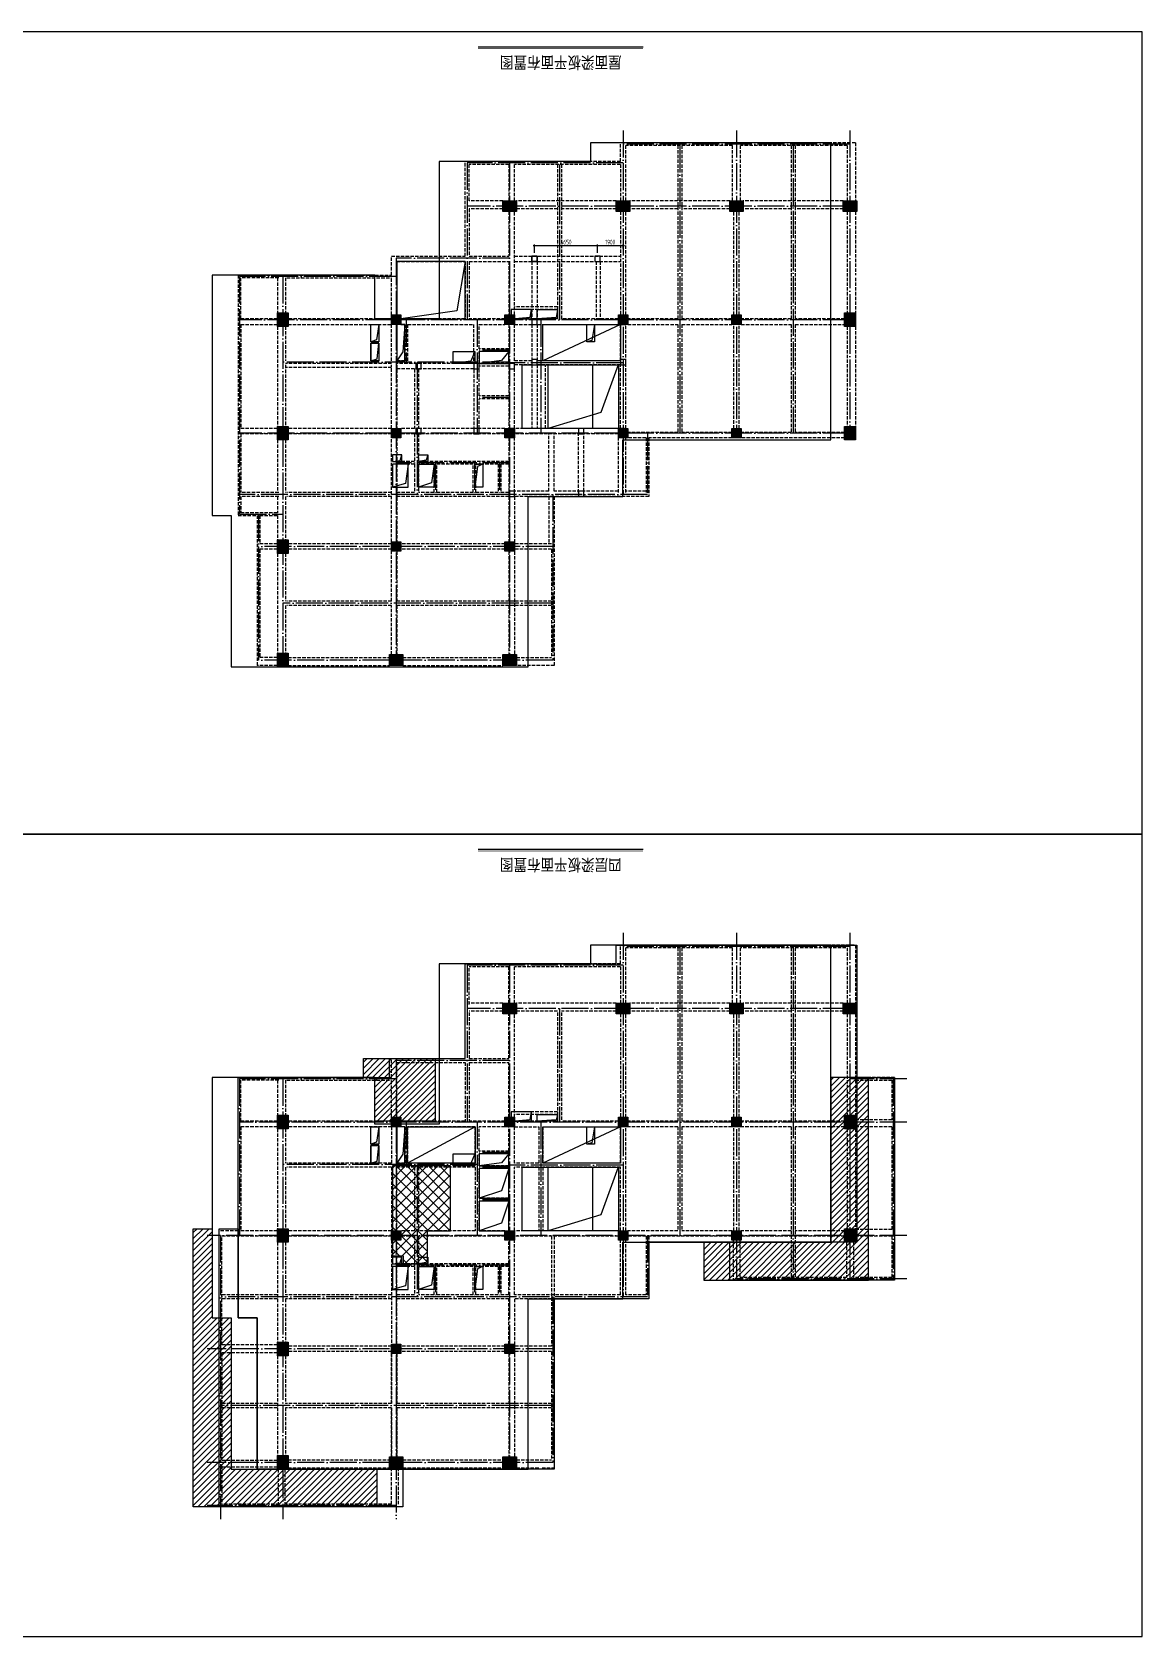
# Model space of a CAD drawing. Extents: x -186750 to 855523, y -12902 to 560425.
# Drawn here: x 773329 to 855523, y 165789 to 284100 of the extents above; entities that cross this region are included whole.
import ezdxf
from ezdxf.enums import TextEntityAlignment as Align

# ---------------------------------------------------------------- set-up
doc = ezdxf.new("R2010")
doc.units = 0
doc.header["$LTSCALE"] = 1000
doc.header["$MEASUREMENT"] = 0
for name, pattern in [('109-34 轴网$0$L1$0$$AUDIT_BAD_LTYPE1', [0]), ('DASH', [0.35, 0.25, -0.1]), ('DOTE', [2.42, 2, -0.2, 0.02, -0.2]), ('X-104 8#10#平面$0$109-34 轴网$0$L1$0$$AUDIT_BAD_LTYPE1', [0])]:
    doc.linetypes.add(name, pattern=pattern)
for name, color, linetype in [('10#楼幕墙$0$A-TECH_结构', 21, 'Continuous'), ('a-dote', 14, 'DOTE'), ('DIM', 3, 'Continuous'), ('s-beam', 4, 'DASH'), ('s-colu', 40, 'Continuous'), ('s-colu-hatc', 16, 'Continuous'), ('s-hole', 5, 'Continuous'), ('s-num', 90, 'Continuous'), ('X-104 8#10#平面$0$A-TECH_结构', 252, 'Continuous')]:
    doc.layers.add(name, color=color, linetype=linetype)
doc.layers.add('X-104 8#10#平面$0$04-不打印_辅助线', color=165, linetype='Continuous', plot=False)
doc.styles.add('TSSD_Dimension', font='Tssdeng.shx', dxfattribs={"width": 0.7, "bigfont": 'Tssdchn.shx'})
doc.styles.add('TSSD_NORM', font='tssdeng.shx', dxfattribs={"bigfont": 'hztxt.shx'})
doc.dimstyles.new('TSSD_100_100', dxfattribs={"dimtxt": 350, "dimasz": 100, "dimexe": 100, "dimexo": 250, "dimgap": 100, "dimtad": 1, "dimdec": 0, "dimzin": 0, "dimdsep": 46, "dimtxsty": 'TSSD_Dimension', "dimblk": 'ARCHTICK', "dimblk1": 'ARCHTICK', "dimblk2": 'ARCHTICK', "dimcen": 0, "dimdle": 100, "dimclrt": 7, "dimadec": 0, "dimazin": 0, "dimtfac": 1, "dimtdec": 0, "dimtix": 1, "dimtmove": 2, "dimatfit": 3, "dimfxl": 1, "dimtolj": 1, "dimtzin": 0, "dimarcsym": 0})
pattern_1 = [(45, (-111756.95, 3e-10), (-224.5064, 224.5064), [])]

# ---------------------------------------------------------------- blocks, each defined once
blk = doc.blocks.new('X-104 8#10#平面$0$fdsgdfh')
at = {"layer": 'X-104 8#10#平面$0$A-TECH_结构'}
for points in [[(8450, 23550), (8450, 24850), (9050, 24850), (8862, 23719)], [(24450, 23550), (24450, 24850), (25000, 24850), (24819, 23660)], [(24450, 24850), (25000, 24850), (25000, 23550), (24450, 23550)]]:
    blk.add_lwpolyline(points, close=True, dxfattribs=at)
at = {"layer": 'X-104 8#10#平面$0$A-TECH_结构', "linetype": 'X-104 8#10#平面$0$109-34 轴网$0$L1$0$$AUDIT_BAD_LTYPE1'}
for points in [[(8450, 24850), (9050, 24850), (9050, 23550), (8450, 23550)], [(20350, 25950), (18850, 25950), (18850, 25250), (20350, 25250)], [(8450, 23450), (9050, 23450), (9050, 22150), (8450, 22150)], [(14550, 22850), (16150, 22850), (16150, 21950), (14550, 21950)], [(10750, 15200), (10050, 15200), (10050, 14700), (10750, 14700)], [(11200, 14500), (10050, 14500), (10050, 12800), (11200, 12800)], [(16150, 14500), (16750, 14500), (16750, 12800), (16150, 12800)]]:
    blk.add_lwpolyline(points, close=True, dxfattribs=at)
for points in [[(18850, 25250), (20254, 25389), (20350, 25950)], [(8450, 23450), (8450, 22150), (8921, 22309), (9050, 23450), (8450, 23450)], [(16150, 22850), (15854, 22126), (14550, 21950)], [(16750, 14500), (16349, 14335), (16150, 12800)]]:
    blk.add_lwpolyline(points, dxfattribs=at)
at = {"layer": 'X-104 8#10#平面$0$A-TECH_结构'}
for points in [[(10050, 14700), (10619, 14783), (10750, 15200)], [(11200, 14500), (11005, 13062), (10050, 12800)]]:
    blk.add_lwpolyline(points, dxfattribs=at)
blk = doc.blocks.new('X-104 8#10#平面$0$fdhggh')
at = {"layer": 'X-104 8#10#平面$0$04-不打印_辅助线', "linetype": 'X-104 8#10#平面$0$109-34 轴网$0$L1$0$$AUDIT_BAD_LTYPE1'}
h = blk.add_hatch(dxfattribs=at)
h.set_pattern_fill('ANSI31', color=256, scale=200)
h.set_pattern_definition([(45, (-111756.95, 3e-10), (-224.5064, 224.5064), [])])
h.paths.add_polyline_path([(7900, 206700), (7900, 208100), (13199, 208100), (13199, 203450), (8750, 203450), (8750, 206700)])
h = blk.add_hatch(dxfattribs=at)
h.set_pattern_fill('ANSI31', color=256, scale=200)
h.set_pattern_definition(pattern_1)
h.paths.add_polyline_path([(33100, 194500), (33100, 191700), (45300, 191700), (45300, 206700), (42500, 206700), (42500, 194500)])
h = blk.add_hatch(dxfattribs=at)
h.set_pattern_fill('多孔材料', color=256, scale=200)
h.set_pattern_definition([(45, (-111356.95, 178200), (-400.0004, 400.0004), []), (135, (-111356.95, 178200), (-400.0004, -400.0004), [])])
h.paths.add_polyline_path([(14350, 200150), (10050, 200150), (10050, 193500), (10850, 193500), (10850, 192900), (12650, 192900), (12650, 195350), (14350, 195350)])
h = blk.add_hatch(dxfattribs=at)
h.set_pattern_fill('ANSI31', color=256, scale=200)
h.set_pattern_definition(pattern_1)
h.paths.add_polyline_path([(8900, 177700), (8900, 174900), (-4700, 174900), (-4700, 195500), (-3300, 195500), (-3300, 188900), (-1900, 188900), (-1900, 177700)])
for points in [[(7900, 206700), (7900, 208100), (13199, 208100), (13199, 203450), (8750, 203450), (8750, 206700), (7900, 206700)], [(14350, 200150), (10050, 200150), (10050, 193500), (10850, 193500), (10850, 192900), (12650, 192900), (12650, 195350), (14350, 195350), (14350, 200150)], [(8900, 177700), (8900, 174900), (-4700, 174900), (-4700, 195500), (-3300, 195500), (-3300, 188900), (-1900, 188900), (-1900, 177700), (8900, 177700)]]:
    blk.add_lwpolyline(points, close=True, dxfattribs=at)
blk.add_lwpolyline([(33100, 194500), (33100, 191700), (45300, 191700), (45300, 206700), (42500, 206700), (42500, 194500), (33100, 194500)], dxfattribs=at)
at = {"layer": 'X-104 8#10#平面$0$A-TECH_结构', "linetype": 'X-104 8#10#平面$0$109-34 轴网$0$L1$0$$AUDIT_BAD_LTYPE1'}
for points in [[(27100, 253900), (42500, 253900), (42500, 275900), (24700, 275900), (24700, 274500), (13500, 274500), (13500, 267800), (13500, 267800), (13500, 262850), (8750, 262850), (8750, 265900), (8750, 265900), (8750, 266100), (-3300, 266100), (-3300, 248300), (-1900, 248300), (-1900, 237100), (20100, 237100), (20100, 249700), (27100, 249700)], [(19650, 259450), (24850, 259450), (24850, 254750), (19650, 254750)], [(27100, 194500), (42500, 194500), (42500, 216500), (24700, 216500), (24700, 215100), (13500, 215100), (13500, 208400), (13500, 208400), (13500, 203250), (8750, 203250), (8750, 206500), (8750, 206500), (8750, 206700), (-3300, 206700), (-3300, 188900), (-1900, 188900), (-1900, 177700), (20100, 177700), (20100, 190300), (27100, 190300)], [(19650, 200050), (24850, 200050), (24850, 195350), (19650, 195350)]]:
    blk.add_lwpolyline(points, close=True, dxfattribs=at)
blk = doc.blocks.new('X-104 8#10#平面')
at = {"layer": 'X-104 8#10#平面$0$04-不打印_辅助线'}
for points in [[(177307, 224700), (261407, 224700), (261407, 284100), (177307, 284100)], [(177307, 165300), (261407, 165300), (261407, 224700), (177307, 224700)]]:
    blk.add_lwpolyline(points, close=True, dxfattribs=at)
at = {"linetype": 'X-104 8#10#平面$0$109-34 轴网$0$L1$0$$AUDIT_BAD_LTYPE1'}
for name, p in [('X-104 8#10#平面$0$fdhggh', (195857, 0)), ('X-104 8#10#平面$0$fdsgdfh', (195857, 237600)), ('X-104 8#10#平面$0$fdsgdfh', (195857, 178200))]:
    blk.add_blockref(name, p, dxfattribs=at)
blk = doc.blocks.new('Ts_holes')
at = {"color": 0}
blk.add_lwpolyline([(-0.5, -0.5), (0.5, -0.5), (0.5, 0.5), (-0.5, 0.5)], close=True, dxfattribs=at)
blk.add_lwpolyline([(-0.5, -0.5), (-0.25, 0.25), (0.5, 0.5)], dxfattribs=at)
blk = doc.blocks.new('_ArchTick')
at = {"color": 0, "linetype": 'ByBlock', "const_width": 0.4}
blk.add_lwpolyline([(-0.5, -0.5), (0.5, 0.5)], dxfattribs=at)
blk = doc.blocks.new('*D146')
at = {"layer": 'Defpoints', "color": 0, "transparency": 16777216}
for p in [(1190811, 268266), (1190811, 267500), (1192711, 267819)]:
    blk.add_point(p, dxfattribs=at)
at = {"layer": 'DIM', "color": 0, "lineweight": -2, "transparency": 16777216}
for p, q in [((1192811, 268266), (1190711, 268266)), ((1190811, 267750), (1190811, 268366)), ((1192711, 268069), (1192711, 268366))]:
    blk.add_line(p, q, dxfattribs=at)
at = {"layer": 'DIM', "color": 0, "lineweight": -2, "transparency": 16777216, "xscale": 100, "yscale": 100, "zscale": 100, "rotation": 180}
blk.add_blockref('_ArchTick', (1190811, 268266), dxfattribs=at)
at = {"layer": 'DIM', "color": 0, "lineweight": -2, "transparency": 16777216, "xscale": 100, "yscale": 100, "zscale": 100}
blk.add_blockref('_ArchTick', (1192711, 268266), dxfattribs=at)
at = {"layer": 'DIM', "color": 7, "transparency": 16777216, "insert": (1191761, 268541), "char_height": 350, "attachment_point": 5, "style": 'TSSD_Dimension'}
blk.add_mtext('\\A1;1900', dxfattribs=at)
blk = doc.blocks.new('*D147')
at = {"layer": 'Defpoints', "color": 0, "transparency": 16777216}
for p in [(1186161, 268266), (1186161, 267500), (1190811, 267500)]:
    blk.add_point(p, dxfattribs=at)
at = {"layer": 'DIM', "color": 0, "lineweight": -2, "transparency": 16777216}
for p, q in [((1190911, 268266), (1186061, 268266)), ((1186161, 267750), (1186161, 268366)), ((1190811, 267750), (1190811, 268366))]:
    blk.add_line(p, q, dxfattribs=at)
at = {"layer": 'DIM', "color": 0, "lineweight": -2, "transparency": 16777216, "xscale": 100, "yscale": 100, "zscale": 100, "rotation": 180}
blk.add_blockref('_ArchTick', (1186161, 268266), dxfattribs=at)
at = {"layer": 'DIM', "color": 0, "lineweight": -2, "transparency": 16777216, "xscale": 100, "yscale": 100, "zscale": 100}
blk.add_blockref('_ArchTick', (1190811, 268266), dxfattribs=at)
at = {"layer": 'DIM', "color": 7, "transparency": 16777216, "insert": (1188486, 268541), "char_height": 350, "attachment_point": 5, "style": 'TSSD_Dimension'}
blk.add_mtext('\\A1;4650', dxfattribs=at)
blk = doc.blocks.new('A$C25775ADC')
at = {"layer": 's-colu-hatc'}
h = blk.add_hatch(color=256, dxfattribs=at)
h.dxf.hatch_style = 1
h.paths.add_polyline_path([(17300, 270800), (16300, 270800), (16300, 271600), (17300, 271600)])
h = blk.add_hatch(color=256, dxfattribs=at)
h.dxf.hatch_style = 1
h.paths.add_polyline_path([(17300, 270800), (16300, 270800), (16300, 271600), (17300, 271600)])
h = blk.add_hatch(color=256, dxfattribs=at)
h.dxf.hatch_style = 1
h.paths.add_polyline_path([(25700, 270800), (24700, 270800), (24700, 271600), (25700, 271600)])
h = blk.add_hatch(color=256, dxfattribs=at)
h.dxf.hatch_style = 1
h.paths.add_polyline_path([(25700, 270800), (24700, 270800), (24700, 271600), (25700, 271600)])
h = blk.add_hatch(color=256, dxfattribs=at)
h.dxf.hatch_style = 1
h.paths.add_polyline_path([(34100, 270800), (33100, 270800), (33100, 271600), (34100, 271600)])
h = blk.add_hatch(color=256, dxfattribs=at)
h.dxf.hatch_style = 1
h.paths.add_polyline_path([(34100, 270800), (33100, 270800), (33100, 271600), (34100, 271600)])
h = blk.add_hatch(color=256, dxfattribs=at)
h.dxf.hatch_style = 1
h.paths.add_polyline_path([(42500, 270800), (41500, 270800), (41500, 271600), (42500, 271600)])
h = blk.add_hatch(color=256, dxfattribs=at)
h.dxf.hatch_style = 1
h.paths.add_polyline_path([(42500, 270800), (41500, 270800), (41500, 271600), (42500, 271600)])
h = blk.add_hatch(color=256, dxfattribs=at)
h.dxf.hatch_style = 1
h.paths.add_polyline_path([(400, 262300), (-400, 262300), (-400, 263300), (400, 263300)])
h = blk.add_hatch(color=256, dxfattribs=at)
h.dxf.hatch_style = 1
h.paths.add_polyline_path([(400, 262300), (-400, 262300), (-400, 263300), (400, 263300)])
h = blk.add_hatch(color=256, dxfattribs=at)
h.dxf.hatch_style = 1
h.paths.add_polyline_path([(8750, 262450), (8050, 262450), (8050, 263150), (8750, 263150)])
h = blk.add_hatch(color=256, dxfattribs=at)
h.dxf.hatch_style = 1
h.paths.add_polyline_path([(8750, 262450), (8050, 262450), (8050, 263150), (8750, 263150)])
h = blk.add_hatch(color=256, dxfattribs=at)
h.dxf.hatch_style = 1
h.paths.add_polyline_path([(17150, 262450), (16450, 262450), (16450, 263150), (17150, 263150)])
h = blk.add_hatch(color=256, dxfattribs=at)
h.dxf.hatch_style = 1
h.paths.add_polyline_path([(17150, 262450), (16450, 262450), (16450, 263150), (17150, 263150)])
h = blk.add_hatch(color=256, dxfattribs=at)
h.dxf.hatch_style = 1
h.paths.add_polyline_path([(25550, 262450), (24850, 262450), (24850, 263150), (25550, 263150)])
h = blk.add_hatch(color=256, dxfattribs=at)
h.dxf.hatch_style = 1
h.paths.add_polyline_path([(25550, 262450), (24850, 262450), (24850, 263150), (25550, 263150)])
h = blk.add_hatch(color=256, dxfattribs=at)
h.dxf.hatch_style = 1
h.paths.add_polyline_path([(33950, 262450), (33250, 262450), (33250, 263150), (33950, 263150)])
h = blk.add_hatch(color=256, dxfattribs=at)
h.dxf.hatch_style = 1
h.paths.add_polyline_path([(33950, 262450), (33250, 262450), (33250, 263150), (33950, 263150)])
h = blk.add_hatch(color=256, dxfattribs=at)
h.dxf.hatch_style = 1
h.paths.add_polyline_path([(42400, 262300), (41600, 262300), (41600, 263300), (42400, 263300)])
h = blk.add_hatch(color=256, dxfattribs=at)
h.dxf.hatch_style = 1
h.paths.add_polyline_path([(42400, 262300), (41600, 262300), (41600, 263300), (42400, 263300)])
h = blk.add_hatch(color=256, dxfattribs=at)
h.dxf.hatch_style = 1
h.paths.add_polyline_path([(400, 253900), (-400, 253900), (-400, 254900), (400, 254900)])
h = blk.add_hatch(color=256, dxfattribs=at)
h.dxf.hatch_style = 1
h.paths.add_polyline_path([(400, 253900), (-400, 253900), (-400, 254900), (400, 254900)])
h = blk.add_hatch(color=256, dxfattribs=at)
h.dxf.hatch_style = 1
h.paths.add_polyline_path([(8750, 254050), (8050, 254050), (8050, 254750), (8750, 254750)])
h = blk.add_hatch(color=256, dxfattribs=at)
h.dxf.hatch_style = 1
h.paths.add_polyline_path([(8750, 254050), (8050, 254050), (8050, 254750), (8750, 254750)])
h = blk.add_hatch(color=256, dxfattribs=at)
h.dxf.hatch_style = 1
h.paths.add_polyline_path([(17150, 254050), (16450, 254050), (16450, 254750), (17150, 254750)])
h = blk.add_hatch(color=256, dxfattribs=at)
h.dxf.hatch_style = 1
h.paths.add_polyline_path([(17150, 254050), (16450, 254050), (16450, 254750), (17150, 254750)])
h = blk.add_hatch(color=256, dxfattribs=at)
h.dxf.hatch_style = 1
h.paths.add_polyline_path([(25550, 254050), (24850, 254050), (24850, 254750), (25550, 254750)])
h = blk.add_hatch(color=256, dxfattribs=at)
h.dxf.hatch_style = 1
h.paths.add_polyline_path([(25550, 254050), (24850, 254050), (24850, 254750), (25550, 254750)])
h = blk.add_hatch(color=256, dxfattribs=at)
h.dxf.hatch_style = 1
h.paths.add_polyline_path([(33950, 254050), (33250, 254050), (33250, 254750), (33950, 254750)])
h = blk.add_hatch(color=256, dxfattribs=at)
h.dxf.hatch_style = 1
h.paths.add_polyline_path([(33950, 254050), (33250, 254050), (33250, 254750), (33950, 254750)])
h = blk.add_hatch(color=256, dxfattribs=at)
h.dxf.hatch_style = 1
h.paths.add_polyline_path([(42400, 253900), (41600, 253900), (41600, 254900), (42400, 254900)])
h = blk.add_hatch(color=256, dxfattribs=at)
h.dxf.hatch_style = 1
h.paths.add_polyline_path([(42400, 253900), (41600, 253900), (41600, 254900), (42400, 254900)])
h = blk.add_hatch(color=256, dxfattribs=at)
h.dxf.hatch_style = 1
h.paths.add_polyline_path([(400, 245500), (-400, 245500), (-400, 246500), (400, 246500)])
h = blk.add_hatch(color=256, dxfattribs=at)
h.dxf.hatch_style = 1
h.paths.add_polyline_path([(400, 245500), (-400, 245500), (-400, 246500), (400, 246500)])
h = blk.add_hatch(color=256, dxfattribs=at)
h.dxf.hatch_style = 1
h.paths.add_polyline_path([(8750, 245650), (8050, 245650), (8050, 246350), (8750, 246350)])
h = blk.add_hatch(color=256, dxfattribs=at)
h.dxf.hatch_style = 1
h.paths.add_polyline_path([(8750, 245650), (8050, 245650), (8050, 246350), (8750, 246350)])
h = blk.add_hatch(color=256, dxfattribs=at)
h.dxf.hatch_style = 1
h.paths.add_polyline_path([(17150, 245650), (16450, 245650), (16450, 246350), (17150, 246350)])
h = blk.add_hatch(color=256, dxfattribs=at)
h.dxf.hatch_style = 1
h.paths.add_polyline_path([(17150, 245650), (16450, 245650), (16450, 246350), (17150, 246350)])
h = blk.add_hatch(color=256, dxfattribs=at)
h.dxf.hatch_style = 1
h.paths.add_polyline_path([(400, 237100), (-400, 237100), (-400, 238100), (400, 238100)])
h = blk.add_hatch(color=256, dxfattribs=at)
h.dxf.hatch_style = 1
h.paths.add_polyline_path([(400, 237100), (-400, 237100), (-400, 238100), (400, 238100)])
h = blk.add_hatch(color=256, dxfattribs=at)
h.dxf.hatch_style = 1
h.paths.add_polyline_path([(8900, 237200), (7900, 237200), (7900, 238000), (8900, 238000)])
h = blk.add_hatch(color=256, dxfattribs=at)
h.dxf.hatch_style = 1
h.paths.add_polyline_path([(8900, 237200), (7900, 237200), (7900, 238000), (8900, 238000)])
h = blk.add_hatch(color=256, dxfattribs=at)
h.dxf.hatch_style = 1
h.paths.add_polyline_path([(17300, 237200), (16300, 237200), (16300, 238000), (17300, 238000)])
h = blk.add_hatch(color=256, dxfattribs=at)
h.dxf.hatch_style = 1
h.paths.add_polyline_path([(17300, 237200), (16300, 237200), (16300, 238000), (17300, 238000)])
h = blk.add_hatch(color=256, dxfattribs=at)
h.dxf.hatch_style = 1
h.paths.add_polyline_path([(17300, 211400), (16300, 211400), (16300, 212200), (17300, 212200)])
h = blk.add_hatch(color=256, dxfattribs=at)
h.dxf.hatch_style = 1
h.paths.add_polyline_path([(25700, 211400), (24700, 211400), (24700, 212200), (25700, 212200)])
h = blk.add_hatch(color=256, dxfattribs=at)
h.dxf.hatch_style = 1
h.paths.add_polyline_path([(34100, 211400), (33100, 211400), (33100, 212200), (34100, 212200)])
h = blk.add_hatch(color=256, dxfattribs=at)
h.dxf.hatch_style = 1
h.paths.add_polyline_path([(42500, 211400), (41500, 211400), (41500, 212200), (42500, 212200)])
h = blk.add_hatch(color=256, dxfattribs=at)
h.dxf.hatch_style = 1
h.paths.add_polyline_path([(400, 202900), (-400, 202900), (-400, 203900), (400, 203900)])
h = blk.add_hatch(color=256, dxfattribs=at)
h.dxf.hatch_style = 1
h.paths.add_polyline_path([(8750, 203050), (8050, 203050), (8050, 203750), (8750, 203750)])
h = blk.add_hatch(color=256, dxfattribs=at)
h.dxf.hatch_style = 1
h.paths.add_polyline_path([(17150, 203050), (16450, 203050), (16450, 203750), (17150, 203750)])
h = blk.add_hatch(color=256, dxfattribs=at)
h.dxf.hatch_style = 1
h.paths.add_polyline_path([(25550, 203050), (24850, 203050), (24850, 203750), (25550, 203750)])
h = blk.add_hatch(color=256, dxfattribs=at)
h.dxf.hatch_style = 1
h.paths.add_polyline_path([(33950, 203050), (33250, 203050), (33250, 203750), (33950, 203750)])
h = blk.add_hatch(color=256, dxfattribs=at)
h.dxf.hatch_style = 1
h.paths.add_polyline_path([(42400, 202900), (41600, 202900), (41600, 203900), (42400, 203900)])
h = blk.add_hatch(color=256, dxfattribs=at)
h.dxf.hatch_style = 1
h.paths.add_polyline_path([(400, 194500), (-400, 194500), (-400, 195500), (400, 195500)])
h = blk.add_hatch(color=256, dxfattribs=at)
h.dxf.hatch_style = 1
h.paths.add_polyline_path([(8750, 194650), (8050, 194650), (8050, 195350), (8750, 195350)])
h = blk.add_hatch(color=256, dxfattribs=at)
h.dxf.hatch_style = 1
h.paths.add_polyline_path([(17150, 194650), (16450, 194650), (16450, 195350), (17150, 195350)])
h = blk.add_hatch(color=256, dxfattribs=at)
h.dxf.hatch_style = 1
h.paths.add_polyline_path([(25550, 194650), (24850, 194650), (24850, 195350), (25550, 195350)])
h = blk.add_hatch(color=256, dxfattribs=at)
h.dxf.hatch_style = 1
h.paths.add_polyline_path([(33950, 194650), (33250, 194650), (33250, 195350), (33950, 195350)])
h = blk.add_hatch(color=256, dxfattribs=at)
h.dxf.hatch_style = 1
h.paths.add_polyline_path([(42400, 194500), (41600, 194500), (41600, 195500), (42400, 195500)])
h = blk.add_hatch(color=256, dxfattribs=at)
h.dxf.hatch_style = 1
h.paths.add_polyline_path([(400, 186100), (-400, 186100), (-400, 187100), (400, 187100)])
h = blk.add_hatch(color=256, dxfattribs=at)
h.dxf.hatch_style = 1
h.paths.add_polyline_path([(8750, 186250), (8050, 186250), (8050, 186950), (8750, 186950)])
h = blk.add_hatch(color=256, dxfattribs=at)
h.dxf.hatch_style = 1
h.paths.add_polyline_path([(17150, 186250), (16450, 186250), (16450, 186950), (17150, 186950)])
h = blk.add_hatch(color=256, dxfattribs=at)
h.dxf.hatch_style = 1
h.paths.add_polyline_path([(400, 177700), (-400, 177700), (-400, 178700), (400, 178700)])
h = blk.add_hatch(color=256, dxfattribs=at)
h.dxf.hatch_style = 1
h.paths.add_polyline_path([(8900, 177800), (7900, 177800), (7900, 178600), (8900, 178600)])
h = blk.add_hatch(color=256, dxfattribs=at)
h.dxf.hatch_style = 1
h.paths.add_polyline_path([(17300, 177800), (16300, 177800), (16300, 178600), (17300, 178600)])
at = {"layer": '10#楼幕墙$0$A-TECH_结构', "linetype": '109-34 轴网$0$L1$0$$AUDIT_BAD_LTYPE1'}
for points in [[(42500, 216500), (42500, 206700), (42500, 204660.1), (42500, 194500), (35168.2, 194500), (33100, 194500), (27100, 194500), (27100, 190300), (20100, 190300), (20100, 177700), (8900, 177700), (-1900, 177700), (-1900, 188900), (-3300, 188900), (-3300, 206700), (7900, 206700), (7900, 208100), (13497.9, 208100), (13497.9, 215100), (24700, 215100), (24699.9, 216500), (42500, 216500)], [(42500, 206700), (45300, 206700), (45300, 191700), (33100, 191700), (33100, 194500)], [(8900, 177700), (8900, 174900), (-4700, 174900), (-4700, 195350), (-4700, 195500), (-3300, 195500), (-3300, 188900), (-1900, 188900), (-1900, 177700), (8900, 177700)]]:
    blk.add_lwpolyline(points, dxfattribs=at)
at = {"layer": 'a-dote'}
for p, q in [((25200, 276800), (25200, 249850)), ((25200, 276800), (25200, 249850)), ((42000, 275800), (25200, 275800)), ((42000, 275800), (25200, 275800)), ((29400, 275700), (29400, 254400)), ((29400, 275700), (29400, 254400)), ((33600, 276800), (33600, 254400)), ((33600, 276800), (33600, 254400)), ((37800, 275700), (37800, 254400)), ((37800, 275700), (37800, 254400)), ((42000, 276800), (42000, 254400)), ((42000, 276800), (42000, 254400)), ((13650, 274400), (13650, 262800)), ((25200, 274400), (13650, 274400)), ((13650, 274400), (13650, 262800)), ((25200, 274400), (13650, 274400)), ((16800, 274400), (16800, 237600)), ((16800, 274400), (16800, 237600)), ((20500, 274300), (20500, 262800)), ((20500, 274300), (20500, 262800)), ((42000, 271200), (13650, 271200)), ((42000, 271200), (13650, 271200)), ((8400, 267350), (8400, 237600)), ((16800, 267350), (8400, 267350)), ((8400, 267350), (8400, 237600)), ((16800, 267350), (8400, 267350)), ((-3200, 266000), (-3200, 248400)), ((8400, 266000), (-3200, 266000)), ((-3200, 266000), (-3200, 254400)), ((8400, 266000), (-3200, 266000)), ((0, 266000), (0, 237600)), ((0, 266000), (0, 237600)), ((42000, 262800), (-3200, 262800)), ((42000, 262800), (-3200, 262800)), ((9150, 262800), (9150, 259650)), ((9150, 262800), (9150, 259650)), ((14400, 262800), (14400, 254400)), ((14400, 262800), (14400, 254400)), ((19100, 262800), (19100, 254400)), ((19100, 262800), (19100, 254400)), ((16800, 260550), (14400, 260550)), ((16800, 260550), (14400, 260550)), ((14400, 259650), (0, 259650)), ((14400, 259650), (0, 259650)), ((9950, 259650), (9950, 249850)), ((9950, 259650), (9950, 249850)), ((16800, 259650), (14400, 259650)), ((16800, 259650), (14400, 259650)), ((25200, 259600), (16800, 259600)), ((25200, 259600), (16800, 259600)), ((16800, 257050), (14400, 257050)), ((16800, 257050), (14400, 257050)), ((42000, 254400), (-3200, 254400)), ((42000, 254400), (-3200, 254400)), ((27000, 254400), (27000, 249850)), ((27000, 254400), (27000, 249850)), ((16800, 252200), (8400, 252200)), ((16800, 252200), (8400, 252200)), ((11300, 252200), (11300, 249850)), ((11300, 252200), (11300, 249850)), ((14200, 252200), (14200, 249850)), ((14200, 252200), (14200, 249850)), ((16050, 252200), (16050, 249850)), ((16050, 252200), (16050, 249850)), ((27000, 249850), (-3200, 249850)), ((27000, 249850), (0, 249850)), ((20000, 249850), (20000, 237600)), ((20000, 249850), (20000, 237600)), ((-3200, 248400), (0, 248400)), ((-1800, 248400), (-1800, 237600)), ((20000, 246000), (-1800, 246000)), ((20000, 246000), (0, 246000)), ((19900, 241800), (0, 241800)), ((19900, 241800), (0, 241800)), ((20000, 237600), (-1800, 237600)), ((20000, 237600), (0, 237600)), ((25200, 217400), (25200, 190450)), ((33600, 217400), (33600, 191800)), ((42000, 217400), (42000, 191800)), ((42000, 216400), (25200, 216400)), ((29400, 216300), (29400, 195000)), ((37800, 216300), (37800, 191900)), ((13650, 215000), (13650, 203400)), ((25200, 215000), (13650, 215000)), ((16800, 215000), (16800, 178200)), ((42000, 211800), (13650, 211800)), ((20500, 211800), (20500, 203400)), ((8400, 207950), (8400, 174000)), ((16800, 207950), (8400, 207950)), ((-3200, 206600), (-3200, 195000)), ((8400, 206600), (-3200, 206600)), ((0, 206600), (0, 174000)), ((46200, 206600), (42000, 206600)), ((45200, 206600), (45200, 191800)), ((46200, 203400), (-3200, 203400)), ((9150, 203400), (9150, 200250)), ((14400, 203400), (14400, 195000)), ((19100, 203400), (19100, 195000)), ((16800, 201150), (14400, 201150)), ((14400, 200250), (0, 200250)), ((9950, 200250), (9950, 190450)), ((16800, 200050), (14400, 200050)), ((25200, 200200), (16800, 200200)), ((16800, 197650), (14400, 197650)), ((46200, 195000), (-5600, 195000)), ((-4600, 195000), (-4600, 174000)), ((27000, 195000), (27000, 190450)), ((16800, 192800), (8400, 192800)), ((11300, 192800), (11300, 190450)), ((14200, 192800), (14200, 190450)), ((16050, 192800), (16050, 190450)), ((46200, 191800), (33600, 191800)), ((27000, 190450), (-4500, 190450)), ((20000, 190450), (20000, 178200)), ((20000, 186600), (-5600, 186600)), ((19900, 182400), (-4500, 182400)), ((20000, 178200), (-5600, 178200)), ((8400, 175000), (-5600, 175000))]:
    blk.add_line(p, q, dxfattribs=at)
at = {"layer": 's-beam'}
for p, q in [((25000, 274500), (25000, 275900)), ((42400, 275900), (25000, 275900)), ((25400, 271600), (25400, 275700)), ((33300, 275700), (25400, 275700)), ((29250, 275700), (29250, 262850)), ((29550, 275700), (29550, 262850)), ((33300, 271600), (33300, 275700)), ((33900, 271600), (33900, 275700)), ((41800, 275700), (33900, 275700)), ((37650, 275700), (37650, 262850)), ((37950, 275700), (37950, 262850)), ((41800, 275700), (41800, 271600)), ((42400, 275900), (42400, 271600)), ((13497.9, 267500), (13500, 274500)), ((25000, 274500), (13500, 274500)), ((13799.1, 271600), (13800, 274300)), ((16750, 274300), (13800, 274300)), ((16750, 274300), (16750, 271600)), ((17150, 271600), (17150, 274300)), ((25000, 274300), (17150, 274300)), ((20350, 274300), (20350, 262850)), ((20650, 274300), (20650, 262850)), ((25000, 274300), (25000, 271600)), ((13798.9, 271000), (13797.9, 267500)), ((16300, 271000), (13798.9, 271000)), ((16300, 271600), (13799.1, 271600)), ((24700, 271600), (17300, 271600)), ((20350, 271000), (17300, 271000)), ((24700, 271000), (20650, 271000)), ((33100, 271600), (25700, 271600)), ((29250, 271000), (25700, 271000)), ((33100, 271000), (29550, 271000)), ((41500, 271600), (34100, 271600)), ((37650, 271000), (34100, 271000)), ((41500, 271000), (37950, 271000)), ((16750, 270800), (16750, 267500)), ((17150, 263150), (17150, 270800)), ((25000, 270800), (25000, 263150)), ((25400, 263150), (25400, 270800)), ((33400, 263150), (33400, 270800)), ((33800, 263150), (33800, 270800)), ((41800, 270800), (41800, 263300)), ((42400, 270800), (42400, 266100)), ((8050, 267500), (13497.9, 267500)), ((8050, 266100), (8050, 267500)), ((13797.9, 267500), (16750, 267500)), ((17150, 267500), (25000, 267500)), ((8450, 267100), (8450, 263150)), ((8450, 267100), (13497.8, 267100)), ((13497.8, 267100), (13496.4, 262850)), ((13797.8, 267100), (13796.4, 262850)), ((13797.8, 267100), (16750, 267100)), ((16750, 267100), (16750, 263150)), ((17150, 267100), (25000, 267100)), ((18450, 267100), (18450, 262850)), ((18850, 267100), (18850, 262850)), ((23200, 267100), (23200, 262850)), ((23500, 267100), (23500, 262850)), ((-3300, 266100), (-3300, 248300)), ((-3300, 266100), (8050, 266100)), ((-3100, 262850), (-3100, 265900)), ((-300, 265900), (-3100, 265900)), ((-400, 265900), (-400, 263300)), ((200, 265900), (200, 263300)), ((300, 265900), (8050, 265900)), ((8050, 263150), (8050, 265900)), ((42400, 265900), (42400, 263300)), ((-400, 262850), (-3100, 262850)), ((8050, 262850), (400, 262850)), ((13496.4, 262850), (8750, 262850)), ((16450, 262850), (13796.4, 262850)), ((20350, 263750), (17150, 263750)), ((20350, 263550), (17150, 263550)), ((20350, 262850), (17150, 262850)), ((24850, 262850), (20650, 262850)), ((29250, 262850), (25550, 262850)), ((33250, 262850), (29550, 262850)), ((37650, 262850), (33950, 262850)), ((41600, 262850), (37950, 262850)), ((-3100, 262450), (-3100, 254750)), ((-3100, 262450), (-400, 262450)), ((-400, 262300), (-400, 254900)), ((200, 262300), (200, 259750)), ((400, 262450), (8050, 262450)), ((8050, 259750), (8050, 262450)), ((8450, 262450), (8450, 259750)), ((8750, 262450), (9050, 262450)), ((9050, 262450), (9050, 259550)), ((9250, 262450), (9250, 259550)), ((9250, 262450), (14150, 262450)), ((14150, 259750), (14150, 262450)), ((14550, 260650), (14550, 262450)), ((14550, 262450), (16450, 262450)), ((16750, 262450), (16750, 260650)), ((17150, 259750), (17150, 262450)), ((17150, 262450), (18450, 262450)), ((18450, 262449.9), (18450, 259749.9)), ((18850, 262450), (19250, 262450)), ((18850, 262449.9), (18850, 259749.9)), ((19250, 262450), (24850, 262450)), ((25000, 259750), (25000, 262450)), ((25400, 254750), (25400, 262450)), ((25550, 262450), (29250, 262450)), ((29250, 262450), (29250, 254450)), ((29550, 262450), (33250, 262450)), ((29550, 262450), (29550, 254450)), ((33400, 254750), (33400, 262450)), ((33800, 254750), (33800, 262450)), ((33950, 262450), (37650, 262450)), ((37650, 262450), (37650, 254450)), ((37950, 262450), (41600, 262450)), ((37950, 262450), (37950, 254450)), ((41800, 262300), (41800, 254900)), ((42400, 262300), (42400, 254900)), ((16750, 260650), (14550, 260650)), ((16750, 260450), (14550, 260450)), ((14550, 259550), (14550, 260450)), ((16750, 260450), (16750, 259550)), ((8050, 259550), (200, 259550)), ((200, 259450), (200, 254900)), ((8050, 259250), (200, 259250)), ((8050, 254750), (8050, 259450)), ((9050, 259750), (8450, 259750)), ((14150, 259550), (8450, 259550)), ((8450, 259450), (8450, 254750)), ((9750, 259150), (8450, 259150)), ((9750, 259150), (9750, 254750)), ((10050, 259150), (10050, 254750)), ((14150, 259150), (10050, 259150)), ((14150, 259450), (14150, 254750)), ((16750, 259550), (14550, 259550)), ((16750, 259350), (14550, 259350)), ((14550, 257150), (14550, 259350)), ((16750, 259350), (16750, 257150)), ((18450, 259750), (17150, 259750)), ((18450, 259450), (17150, 259450)), ((17150, 254750), (17150, 259450)), ((18450, 259449.9), (18450, 254749.9)), ((25000, 259750), (18850, 259749.9)), ((25000, 259450), (18850, 259450)), ((18850, 259449.9), (18850, 254749.9)), ((19450, 254750), (19450, 259450)), ((19650, 254750), (19650, 259450)), ((25000, 254750), (25000, 259450)), ((16750, 257150), (14550, 257150)), ((16750, 256950), (14550, 256950)), ((14550, 254750), (14550, 256950)), ((16750, 256950), (16750, 254750)), ((-400, 254750), (-3100, 254750)), ((8050, 254750), (400, 254750)), ((9750, 254750), (8750, 254750)), ((14150, 254750), (10050, 254750)), ((16450, 254750), (14550, 254750)), ((24850, 254750), (17150, 254750)), ((29250, 254450), (25550, 254450)), ((33250, 254450), (29550, 254450)), ((37650, 254450), (33950, 254450)), ((41600, 254450), (37950, 254450)), ((-400, 254350), (-3100, 254350)), ((-3100, 254350), (-3100, 250000)), ((-400, 253900), (-400, 250000)), ((200, 253900), (200, 250000)), ((8050, 254350), (400, 254350)), ((8050, 246350), (8050, 254050)), ((8450, 254050), (8450, 252300)), ((9750, 254350), (8750, 254350)), ((9750, 254350), (9750, 252300)), ((16450, 254350), (10050, 254350)), ((10050, 254350), (10050, 252300)), ((16750, 254050), (16750, 252300)), ((24850, 254350), (17150, 254350)), ((17150, 250000), (17150, 254050)), ((19700, 250100), (19700, 254350)), ((20100, 250100), (20100, 254350)), ((21900, 250000), (21900, 254350)), ((22300, 250100), (22300, 254350)), ((24850, 250000), (24850, 254050)), ((25400, 250000), (25400, 254050)), ((26900, 254050), (25550, 254050)), ((26900, 254050.3), (26900, 250000)), ((33250, 254050), (27100, 254050)), ((27100, 254050), (27100, 249700)), ((41600, 254050), (33950, 254050)), ((9750, 252300), (8450, 252300)), ((8450, 252100), (8450, 246350)), ((9750, 252100), (8450, 252100)), ((9750, 252100), (9750, 250000)), ((16750, 252300), (10050, 252300)), ((10050, 252100), (10050, 250000)), ((11200, 252100), (10050, 252100)), ((11200, 250000), (11200, 252100)), ((11400, 250000), (11400, 252100)), ((14100, 252100), (11400, 252100)), ((14100, 250000), (14100, 252100)), ((14300, 250000), (14300, 252100)), ((15950, 252100), (14300, 252100)), ((15950, 252100), (15950, 250000)), ((16150, 252100), (16150, 250000)), ((16750, 252100), (16150, 252100)), ((16750, 252100), (16750, 250000)), ((-300, 250000), (-3100, 250000)), ((-3100, 249700), (-3100, 248500)), ((-300, 249700), (-3100, 249700)), ((-400, 249700), (-400, 248500)), ((200, 249700), (200, 246500)), ((8050, 250000), (300, 250000)), ((8050, 249700), (300, 249700)), ((9750, 250000), (8450, 250000)), ((16750, 249700), (8450, 249700)), ((11200, 250000), (10050, 250000)), ((14100, 250000), (11400, 250000)), ((15950, 250000), (14300, 250000)), ((16750, 250000), (16150, 250000)), ((16750, 249700), (16750, 246350)), ((19700, 250100), (17150, 250100)), ((17150, 249700), (17150, 246350)), ((19900, 249700), (17150, 249700)), ((19700, 249700), (19700, 246200)), ((24850, 250100), (20100, 250100)), ((20100, 249700), (20100, 237200)), ((27100, 249700), (20100, 249700)), ((26900, 250100), (25400, 250100)), ((-400, 248500), (-3100, 248500)), ((-3300, 248300), (-1900, 248300)), ((-1900, 248300), (-1900, 237200)), ((-1700, 248300), (-400, 248300)), ((-1700, 248300), (-1700, 246200)), ((-400, 248300), (-400, 246500)), ((-400, 246200), (-1700, 246200)), ((8050, 246200), (400, 246200)), ((16450, 246200), (8750, 246200)), ((19900, 246200), (17150, 246200)), ((-1700, 245800), (-1700, 237800)), ((-400, 245800), (-1700, 245800)), ((-400, 245500), (-400, 238100)), ((200, 245500), (200, 241950)), ((8050, 245800), (400, 245800)), ((8050, 241950), (8050, 245650)), ((8450, 245650), (8450, 241950)), ((16450, 245800), (8750, 245800)), ((16750, 245650), (16750, 241950)), ((19900, 245800), (17150, 245800)), ((17150, 245650), (17150, 238000)), ((19900, 245800), (19900, 237900)), ((200, 241650), (200, 238100)), ((8050, 241950), (300, 241950)), ((8050, 241650), (300, 241650)), ((8050, 238000), (8050, 241650)), ((19900, 241950), (8450, 241950)), ((19900, 241650), (8450, 241650)), ((8450, 241650), (8450, 238000)), ((16750, 241650), (16750, 238000)), ((-400, 237200), (-1900, 237200)), ((-400, 237800), (-1700, 237800)), ((400, 237800), (7900, 237800)), ((400, 237200), (7900, 237200)), ((8900, 237800), (16300, 237800)), ((8900, 237200), (16300, 237200)), ((17300, 237800), (19900, 237800)), ((20100, 237200), (17300, 237200)), ((42300, 216500), (25000, 216500)), ((25000, 215100), (25000, 216500)), ((33300, 216300), (25400, 216300)), ((25400, 212200), (25400, 216300)), ((29250, 216300), (29250, 203450)), ((29550, 216300), (29550, 203450)), ((33300, 212200), (33300, 216300)), ((33900, 212200), (33900, 216300)), ((41700, 216300), (33900, 216300)), ((37650, 216300), (37650, 203450)), ((37950, 216300), (37950, 203450)), ((41800, 216300), (41800, 212200)), ((42400, 216500), (42400, 212200)), ((13497.9, 208100), (13500, 215100)), ((25000, 215100), (13500, 215100)), ((13799.1, 212100), (13800, 214900)), ((16750, 214900), (13800, 214900)), ((16750, 212200), (16750, 214900)), ((17150, 212200), (17150, 214900)), ((25000, 214900), (17150, 214900)), ((25000, 214900), (25000, 212200)), ((16300, 212200), (13799.1, 212200)), ((24700, 212200), (17300, 212200)), ((33100, 212200), (25700, 212200)), ((41500, 212200), (34100, 212200)), ((13798.9, 211500), (13797.9, 208100)), ((16300, 211600), (13798.9, 211600)), ((16750, 208100), (16750, 211400)), ((17150, 203750), (17150, 211400)), ((20350, 211600), (17300, 211600)), ((20350, 211500), (20350, 203450)), ((24700, 211600), (20650, 211600)), ((20650, 211500), (20650, 203450)), ((25000, 211400), (25000, 203750)), ((25400, 203750), (25400, 211400)), ((29250, 211600), (25700, 211600)), ((33100, 211600), (29550, 211600)), ((33400, 203750), (33400, 211400)), ((33800, 203750), (33800, 211400)), ((37650, 211600), (34100, 211600)), ((41500, 211600), (37950, 211600)), ((41800, 211400), (41800, 203900)), ((42400, 211400), (42400, 206700)), ((8050, 208100), (13497.9, 208100)), ((8050, 206700), (8050, 208100)), ((8450, 207800), (13497.8, 207800)), ((8450, 203750), (8450, 207800)), ((13497.8, 207800), (13496.4, 203450)), ((13797.8, 207800), (13796.4, 203450)), ((13797.8, 207800), (16750, 207800)), ((13797.9, 208100), (16750, 208100)), ((16750, 203750), (16750, 207800)), ((-3300, 195350), (-3300, 206700)), ((-3300, 206700), (8050, 206700)), ((-3100, 203450), (-3100, 206500)), ((-300, 206500), (-3100, 206500)), ((-400, 206500), (-400, 203900)), ((200, 206500), (200, 203900)), ((300, 206500), (8050, 206500)), ((8050, 203750), (8050, 206500)), ((45300, 206700), (42400, 206700)), ((42400, 206500), (42400, 203900)), ((42400, 206500), (45100, 206500)), ((45100, 206500), (45100, 203550)), ((45300, 206700), (45300, 191700)), ((20350, 204150), (17150, 204150)), ((20350, 203950), (17150, 203950)), ((45100, 203550), (42400, 203550)), ((-400, 203450), (-3100, 203450)), ((-3100, 203050), (-3100, 195350)), ((-400, 203050), (-3100, 203050)), ((-400, 202900), (-400, 195500)), ((200, 202900), (200, 200350)), ((8050, 203450), (400, 203450)), ((8050, 203050), (400, 203050)), ((8050, 203050), (8050, 200350)), ((8450, 200350), (8450, 203050)), ((13496.4, 203450), (8750, 203450)), ((9050, 203050), (8750, 203050)), ((9050, 203050), (9050, 200350)), ((9250, 203050), (9250, 200350)), ((14250, 203050), (9250, 203050)), ((16450, 203450), (13796.4, 203450)), ((14250, 200350), (14250, 203050)), ((14550, 201250), (14550, 203050)), ((16450, 203050), (14550, 203050)), ((16750, 201250), (16750, 203050)), ((20350, 203450), (17150, 203450)), ((17150, 203050), (18950, 203050)), ((17150, 200350), (17150, 203050)), ((18950, 203050), (18950, 200350)), ((19250, 203050), (19250, 200350)), ((19250, 203050), (24850, 203050)), ((24850, 203450), (20650, 203450)), ((25000, 200350), (25000, 203050)), ((25400, 195350), (25400, 203050)), ((29250, 203450), (25550, 203450)), ((29250, 203050), (25550, 203050)), ((29250, 203050), (29250, 195350)), ((33250, 203450), (29550, 203450)), ((29550, 203050), (29550, 195350)), ((33250, 203050), (29550, 203050)), ((33400, 195350), (33400, 203050)), ((33800, 195350), (33800, 203050)), ((37650, 203450), (33950, 203450)), ((37650, 203050), (33950, 203050)), ((37650, 203050), (37650, 191900)), ((41600, 203450), (37950, 203450)), ((37950, 203050), (37950, 191900)), ((41600, 203050), (37950, 203050)), ((41600, 203050), (37950, 203050)), ((41800, 202900), (41800, 195500)), ((45100, 203050), (42400, 203050)), ((45100, 203050), (42400, 203050)), ((42400, 202900), (42400, 195500)), ((45100, 203050), (45100, 195450)), ((16750, 201250), (14550, 201250)), ((200, 200050), (200, 195500)), ((8050, 200350), (300, 200350)), ((8050, 200050), (300, 200050)), ((8050, 200050), (8050, 195350)), ((9050, 200350), (8450, 200350)), ((9750, 200050), (8450, 200050)), ((8450, 195350), (8450, 200050)), ((14250, 200350), (9250, 200350)), ((9750, 200050), (9750, 195350)), ((10050, 200050), (10050, 195350)), ((14250, 200050), (10050, 200050)), ((14250, 200050), (14250, 195350)), ((16750, 201050), (14550, 201050)), ((14550, 200150), (14550, 201050)), ((16750, 200150), (14550, 200150)), ((16750, 199950), (14550, 199950)), ((14550, 197750), (14550, 199950)), ((16750, 200150), (16750, 201050)), ((16750, 197750), (16750, 199950)), ((18950, 200350), (17150, 200350)), ((18950, 200050), (17150, 200050)), ((17150, 195350), (17150, 200050)), ((18950, 200050), (18950, 195350)), ((25000, 200350), (19250, 200350)), ((19250, 200050), (19250, 195350)), ((25000, 200050), (19250, 200050)), ((25000, 195350), (25000, 200050)), ((16750, 197750), (14550, 197750)), ((16750, 197550), (14550, 197550)), ((14550, 195350), (14550, 197550)), ((16750, 195350), (16750, 197550)), ((-3300, 195350), (-4700, 195350)), ((-4700, 174900), (-4700, 195350)), ((-400, 195350), (-3100, 195350)), ((8050, 195350), (400, 195350)), ((9750, 195350), (8750, 195350)), ((14250, 195350), (10050, 195350)), ((16450, 195350), (14550, 195350)), ((18950, 195350), (17150, 195350)), ((24850, 195350), (19250, 195350)), ((29250, 195350), (25550, 195350)), ((33250, 195350), (29550, 195350)), ((37650, 195350), (33950, 195350)), ((41600, 195350), (37950, 195350)), ((45100, 195450), (42400, 195450)), ((-400, 194950), (-4500, 194950)), ((-4500, 186900), (-4500, 194950)), ((-400, 194500), (-400, 187100)), ((200, 194500), (200, 190600)), ((8050, 194950), (400, 194950)), ((8050, 194650), (8050, 186950)), ((8450, 192900), (8450, 194650)), ((9750, 194950), (8750, 194950)), ((9750, 194950), (9750, 192900)), ((16450, 194950), (10050, 194950)), ((10050, 194950), (10050, 192900)), ((16750, 192900), (16750, 194650)), ((24850, 194950), (17150, 194950)), ((17150, 190600), (17150, 194650)), ((19900, 194950), (19900, 186800)), ((20100, 194950), (20100, 177900)), ((25000, 190600), (25000, 194650)), ((25400, 190600), (25400, 194650)), ((26900, 194950), (25550, 194950)), ((26900, 194950), (26900, 190600)), ((33250, 194950), (27100, 194950)), ((27100, 194950), (27100, 190300)), ((33350, 194650), (33350, 191700)), ((33850, 194650), (33850, 191900)), ((41600, 194950), (33950, 194950)), ((41750, 194500), (41750, 191900)), ((42250, 194500), (42250, 191900)), ((45100, 194950), (42400, 194950)), ((45100, 194950), (45100, 191900)), ((9750, 192900), (8450, 192900)), ((16750, 192900), (10050, 192900)), ((9750, 192700), (8450, 192700)), ((8450, 186950), (8450, 192700)), ((9750, 192700), (9750, 190600)), ((10050, 192700), (10050, 190600)), ((11200, 192700), (10050, 192700)), ((11200, 190600), (11200, 192700)), ((11400, 190600), (11400, 192700)), ((14100, 192700), (11400, 192700)), ((14100, 190600), (14100, 192700)), ((14300, 190600), (14300, 192700)), ((15950, 192700), (14300, 192700)), ((15950, 192700), (15950, 190600)), ((16150, 192700), (16150, 190600)), ((16750, 192700), (16150, 192700)), ((16750, 190600), (16750, 192700)), ((45300, 191700), (33350, 191700)), ((41750, 191900), (33850, 191900)), ((45100, 191900), (42250, 191900)), ((-400, 190600), (-4500, 190600)), ((8050, 190600), (200, 190600)), ((9750, 190600), (8450, 190600)), ((11200, 190600), (10050, 190600)), ((14100, 190600), (11400, 190600)), ((15950, 190600), (14300, 190600)), ((16750, 190600), (16150, 190600)), ((25000, 190600), (17150, 190600)), ((26900, 190600), (25400, 190600)), ((-400, 190300), (-4500, 190300)), ((200, 190300), (200, 187100)), ((8050, 190300), (200, 190300)), ((16750, 190300), (8450, 190300)), ((16750, 186950), (16750, 190300)), ((19900, 190300), (17150, 190300)), ((17150, 190300), (17150, 186950)), ((27100, 190300), (20100, 190300)), ((-400, 186900), (-4500, 186900)), ((-400, 186300), (-4500, 186300)), ((-4500, 186300), (-4500, 178450)), ((-400, 186100), (-400, 178700)), ((200, 186100), (200, 182550)), ((8050, 186800), (400, 186800)), ((8050, 186400), (400, 186400)), ((8050, 186250), (8050, 182550)), ((8050, 182550), (8050, 186250)), ((8450, 186250), (8450, 182550)), ((8450, 182550), (8450, 186250)), ((16450, 186800), (8750, 186800)), ((16450, 186400), (8750, 186400)), ((16750, 186250), (16750, 182550)), ((16750, 186250), (16750, 182550)), ((19900, 186800), (17150, 186800)), ((19900, 186400), (17150, 186400)), ((17150, 186250), (17150, 178600)), ((19900, 186400), (19900, 178500)), ((-400, 182550), (-4500, 182550)), ((-400, 182250), (-4500, 182250)), ((8050, 182550), (200, 182550)), ((200, 182250), (200, 178700)), ((8050, 182250), (200, 182250)), ((8050, 178600), (8050, 182250)), ((8050, 182250), (8050, 178600)), ((19900, 182550), (8450, 182550)), ((19900, 182250), (8450, 182250)), ((8450, 178600), (8450, 182250)), ((8450, 182250), (8450, 178600)), ((16750, 182250), (16750, 178600)), ((-400, 178350), (-4500, 178350)), ((-4500, 177950), (-4500, 175100)), ((-400, 177850), (-4500, 177850)), ((-350, 177700), (-350, 175100)), ((150, 177700), (150, 175100)), ((400, 178400), (7900, 178400)), ((400, 177800), (7900, 177800)), ((8050, 175100), (8050, 177800)), ((8550, 177800), (8550, 175000)), ((8900, 178400), (16300, 178400)), ((8900, 177800), (16300, 177800)), ((17300, 178400), (19900, 178400)), ((17300, 177800), (19000, 177800)), ((19200, 177800), (20100, 177800)), ((8550, 174900), (-4700, 174900)), ((-250, 175100), (-4500, 175100)), ((8050, 175100), (250, 175100))]:
    blk.add_line(p, q, dxfattribs=at)
at = {"layer": 's-beam', "linetype": '109-34 轴网$0$L1$0$$AUDIT_BAD_LTYPE1'}
for points in [[(18850, 267100), (18450, 267100), (18450, 267500), (18850, 267500)], [(23500, 267500), (23100, 267500), (23100, 267100), (23500, 267100)]]:
    blk.add_lwpolyline(points, close=True, dxfattribs=at)
at = {"layer": 's-colu'}
for points in [[(17300, 270800), (16300, 270800), (16300, 271600), (17300, 271600)], [(17300, 270800), (16300, 270800), (16300, 271600), (17300, 271600)], [(25700, 270800), (24700, 270800), (24700, 271600), (25700, 271600)], [(25700, 270800), (24700, 270800), (24700, 271600), (25700, 271600)], [(34100, 270800), (33100, 270800), (33100, 271600), (34100, 271600)], [(34100, 270800), (33100, 270800), (33100, 271600), (34100, 271600)], [(42500, 270800), (41500, 270800), (41500, 271600), (42500, 271600)], [(42500, 270800), (41500, 270800), (41500, 271600), (42500, 271600)], [(18450, 267100), (18850, 267100), (18850, 267500), (18450, 267500)], [(23100, 267100), (23500, 267100), (23500, 267500), (23100, 267500)], [(400, 262300), (-400, 262300), (-400, 263300), (400, 263300)], [(400, 262300), (-400, 262300), (-400, 263300), (400, 263300)], [(8750, 262450), (8050, 262450), (8050, 263150), (8750, 263150)], [(8750, 262450), (8050, 262450), (8050, 263150), (8750, 263150)], [(17150, 262450), (16450, 262450), (16450, 263150), (17150, 263150)], [(17150, 262450), (16450, 262450), (16450, 263150), (17150, 263150)], [(18450, 262450), (18850, 262450), (18850, 262850), (18450, 262850)], [(25550, 262450), (24850, 262450), (24850, 263150), (25550, 263150)], [(25550, 262450), (24850, 262450), (24850, 263150), (25550, 263150)], [(25000, 262450), (25400, 262450), (25400, 262850), (25000, 262850)], [(33950, 262450), (33250, 262450), (33250, 263150), (33950, 263150)], [(33950, 262450), (33250, 262450), (33250, 263150), (33950, 263150)], [(42400, 262300), (41600, 262300), (41600, 263300), (42400, 263300)], [(42400, 262300), (41600, 262300), (41600, 263300), (42400, 263300)], [(10250, 259550), (9850, 259550), (9850, 259150), (10250, 259150)], [(14550, 259550), (14150, 259550), (14150, 259150), (14550, 259150)], [(17150, 259550), (16750, 259550), (16750, 259150), (17150, 259150)], [(18450, 259450), (18850, 259450), (18850, 259850), (18450, 259850)], [(25000, 259450), (25400, 259450), (25400, 259850), (25000, 259850)], [(400, 253900), (-400, 253900), (-400, 254900), (400, 254900)], [(400, 253900), (-400, 253900), (-400, 254900), (400, 254900)], [(8750, 254050), (8050, 254050), (8050, 254750), (8750, 254750)], [(8750, 254050), (8050, 254050), (8050, 254750), (8750, 254750)], [(10250, 254750), (9850, 254750), (9850, 254350), (10250, 254350)], [(14550, 254750), (14150, 254750), (14150, 254350), (14550, 254350)], [(17150, 254050), (16450, 254050), (16450, 254750), (17150, 254750)], [(17150, 254050), (16450, 254050), (16450, 254750), (17150, 254750)], [(17150, 254750), (16750, 254750), (16750, 254350), (17150, 254350)], [(21900, 254350), (22300, 254350), (22300, 254750), (21900, 254750)], [(25550, 254050), (24850, 254050), (24850, 254750), (25550, 254750)], [(25550, 254050), (24850, 254050), (24850, 254750), (25550, 254750)], [(24900, 254350), (25300, 254350), (25300, 254750), (24900, 254750)], [(33950, 254050), (33250, 254050), (33250, 254750), (33950, 254750)], [(33950, 254050), (33250, 254050), (33250, 254750), (33950, 254750)], [(42400, 253900), (41600, 253900), (41600, 254900), (42400, 254900)], [(42400, 253900), (41600, 253900), (41600, 254900), (42400, 254900)], [(16750, 249700), (17150, 249700), (17150, 250100), (16750, 250100)], [(21900, 249700), (22300, 249700), (22300, 250100), (21900, 250100)], [(400, 245500), (-400, 245500), (-400, 246500), (400, 246500)], [(400, 245500), (-400, 245500), (-400, 246500), (400, 246500)], [(8750, 245650), (8050, 245650), (8050, 246350), (8750, 246350)], [(8750, 245650), (8050, 245650), (8050, 246350), (8750, 246350)], [(17150, 245650), (16450, 245650), (16450, 246350), (17150, 246350)], [(17150, 245650), (16450, 245650), (16450, 246350), (17150, 246350)], [(400, 237100), (-400, 237100), (-400, 238100), (400, 238100)], [(400, 237100), (-400, 237100), (-400, 238100), (400, 238100)], [(8900, 237200), (7900, 237200), (7900, 238000), (8900, 238000)], [(8900, 237200), (7900, 237200), (7900, 238000), (8900, 238000)], [(17300, 237200), (16300, 237200), (16300, 238000), (17300, 238000)], [(17300, 237200), (16300, 237200), (16300, 238000), (17300, 238000)], [(17300, 211400), (16300, 211400), (16300, 212200), (17300, 212200)], [(25700, 211400), (24700, 211400), (24700, 212200), (25700, 212200)], [(34100, 211400), (33100, 211400), (33100, 212200), (34100, 212200)], [(42500, 211400), (41500, 211400), (41500, 212200), (42500, 212200)], [(400, 202900), (-400, 202900), (-400, 203900), (400, 203900)], [(8750, 203050), (8050, 203050), (8050, 203750), (8750, 203750)], [(17150, 203050), (16450, 203050), (16450, 203750), (17150, 203750)], [(25550, 203050), (24850, 203050), (24850, 203750), (25550, 203750)], [(33950, 203050), (33250, 203050), (33250, 203750), (33950, 203750)], [(42400, 202900), (41600, 202900), (41600, 203900), (42400, 203900)], [(400, 194500), (-400, 194500), (-400, 195500), (400, 195500)], [(8750, 194650), (8050, 194650), (8050, 195350), (8750, 195350)], [(17150, 194650), (16450, 194650), (16450, 195350), (17150, 195350)], [(25550, 194650), (24850, 194650), (24850, 195350), (25550, 195350)], [(33950, 194650), (33250, 194650), (33250, 195350), (33950, 195350)], [(42400, 194500), (41600, 194500), (41600, 195500), (42400, 195500)], [(400, 186100), (-400, 186100), (-400, 187100), (400, 187100)], [(8750, 186250), (8050, 186250), (8050, 186950), (8750, 186950)], [(17150, 186250), (16450, 186250), (16450, 186950), (17150, 186950)], [(400, 177700), (-400, 177700), (-400, 178700), (400, 178700)], [(8900, 177800), (7900, 177800), (7900, 178600), (8900, 178600)], [(17300, 177800), (16300, 177800), (16300, 178600), (17300, 178600)]]:
    blk.add_lwpolyline(points, close=True, dxfattribs=at)
at = {"layer": 's-hole'}
for points in [[(13497.8, 267100), (8450, 267100), (8450, 263150), (8750, 263150), (8750, 262850), (13496.4, 262848.5), (13496.4, 267100)], [(13500, 267100), (12896.3, 263457.7), (8750.1, 262850)], [(20350, 263550), (20253.7, 262956.3), (18850, 262850)], [(25000, 262450), (25000, 259750), (19250, 259750), (19250, 262450), (25000, 262450), (19250, 259750)], [(24833.9, 259450), (23562.5, 255925), (19650, 254750)], [(10750, 252800), (10626.3, 252404.8), (10050, 252300)], [(11200, 252100), (11012.2, 250714.3), (10050, 250400)], [(20350, 203950), (20253.7, 203556.3), (18850, 203450)], [(14250, 203050), (14250, 200350), (9250, 200350), (9250, 203050), (14250, 203050), (9250, 200350)], [(25000, 203050), (25000, 200350), (19250, 200350), (19250, 203050), (25000, 203050), (19250, 200350)], [(24833.9, 200050), (23562.5, 196525), (19650, 195350)], [(10750, 193400), (10626.3, 193004.8), (10050, 192900)], [(11200, 192700), (11012.2, 191314.3), (10050, 191000)]]:
    blk.add_lwpolyline(points, dxfattribs=at)
for points in [[(20350, 262850), (18850, 262850), (18850, 263550), (20350, 263550)], [(24850, 254750), (19650, 254750), (19650, 259450), (24850, 259450)], [(10750, 252300), (10050, 252300), (10050, 252800), (10750, 252800)], [(11200, 250400), (10050, 250400), (10050, 252100), (11200, 252100)], [(20350, 203450), (18850, 203450), (18850, 203950), (20350, 203950)], [(24850, 195350), (19650, 195350), (19650, 200050), (24850, 200050)], [(10750, 192900), (10050, 192900), (10050, 193400), (10750, 193400)], [(11200, 191000), (10050, 191000), (10050, 192700), (11200, 192700)]]:
    blk.add_lwpolyline(points, close=True, dxfattribs=at)
at = {"layer": 's-num', "const_width": 50}
for points in [[(26675.5, 282867.2), (14462.9, 282867.2)], [(26675.5, 223467.2), (14462.9, 223467.2)]]:
    blk.add_lwpolyline(points, dxfattribs=at)
at = {"layer": 's-num'}
for points in [[(26675.5, 282967.2), (14462.9, 282967.2)], [(26675.5, 223567.2), (14462.9, 223567.2)]]:
    blk.add_lwpolyline(points, dxfattribs=at)
at = {"layer": 's-hole', "rotation": 180}
for p, xscale, yscale, zscale in [((8750, 261100), 600, 2700, 600), ((15650, 260000), 2200, 900, 2200), ((8750, 201700), 600, 2700, 600), ((15650, 200600), 2200, 900, 2200), ((15650, 198850), 2200, 2200, 2200), ((15650, 196450), 2200, 2200, 2200)]:
    blk.add_blockref('Ts_holes', p, dxfattribs=dict(at, xscale=xscale, yscale=yscale, zscale=zscale))
at = {"layer": 's-num', "style": 'TSSD_NORM'}
for s, p in [('屋面梁板平面布置图', (20585.8, 282675.1)), ('四层梁板平面布置图', (20585.8, 223275.1))]:
    blk.add_text(s, height=1000, rotation=180, dxfattribs=at).set_placement(p, align=Align.BOTTOM_CENTER)
at = {"layer": 'DIM'}
for base, p1, p2, picture, middle in [((18650, 268266.4), (23300, 267500), (18650, 267500), '*D147', (20975, 268541.4)), ((23300, 268266.4), (25200, 267818.9), (23300, 267500), '*D146', (24250, 268541.4))]:
    dim = blk.add_linear_dim(base=base, p1=p1, p2=p2, angle=180, dimstyle='TSSD_100_100', dxfattribs=at)
    dim.commit()
    dim.dimension.update_dxf_attribs({"geometry": picture, "text_midpoint": middle, "insert": (-1167511.3, 0)})

msp = doc.modelspace()

# ---------------------------------------------------------------- block references
for name, p in [('X-104 8#10#平面', (594116.4, 0)), ('A$C25775ADC', (791897.9, 0))]:
    msp.add_blockref(name, p)

doc.saveas('drawing.dxf')
